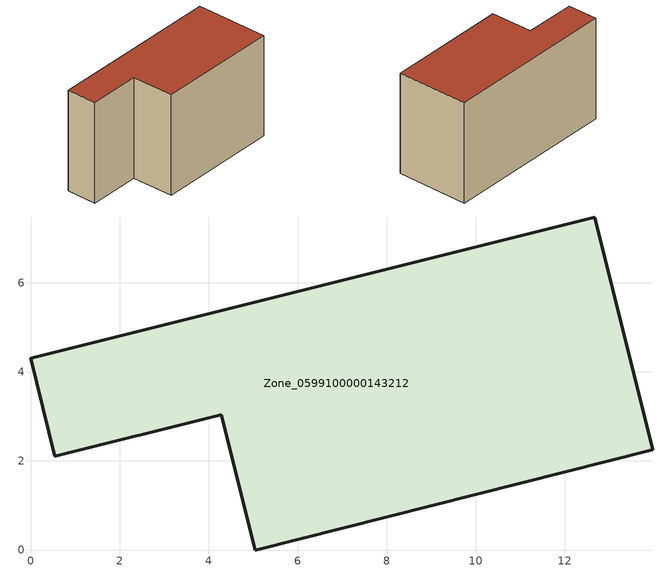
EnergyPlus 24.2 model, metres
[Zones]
Zone_0599100000143212
 floor ground (C_G): 4.28,3.04 0.55,2.11 0,4.3 12.68,7.48 13.98,2.25 5.04,0 z0
 wall outside (C_F): 12.68,7.48 0,4.3 0.55,2.11 4.28,3.04 5.04,0 13.98,2.25 12.68,7.48 z0:7.68
 roof outside (C_R): 5.04,0 13.98,2.25 12.68,7.48 0,4.3 0.55,2.11 4.28,3.04 z7.68
[BUILDING]
Pand.0599100000143212: North Axis=0; Terrain=City; Loads Convergence Tolerance Value=0.04; Temperature Convergence Tolerance Value=0.4; Solar Distribution=FullExterior; Maximum Number of Warmup Days=25; Minimum Number of Warmup Days=1
[Site:Location]
Rotterdam.The.Hague.AP_ZH_NLD Design_Conditions: Latitude=51.96; Longitude=4.45; Time Zone=1; Elevation=-4.5
[SITE:GROUNDTEMPERATURE:BUILDINGSURFACE]
18, 18, 18, 18, 18, 18, 18, 18, 18, 18, 18, 18
[MATERIAL] Thermal Absorptance=0.9; Solar Absorptance=0.7; Visible Absorptance=0.7
Name | Roughness | Thickness | Conductivity | Density | Specific Heat
G.TI.1975-1991 | MediumSmooth | 0.15 | 0.288461 | 540 | 1210
F.TI.1975-1991 | Rough | 0.3 | 0.230769 | 1920 | 840
R.TI.1975-1991 | MediumRough | 0.2 | 0.153846 | 1500 | 1000
[CONSTRUCTION]
C_G: G.TI.1975-1991
C_F: F.TI.1975-1991
C_R: R.TI.1975-1991
[ZONE]
Zone_0599100000143212: Type=1; Multiplier=1; Ceiling Height=Autocalculate; Volume=Autocalculate; Floor Area=autocalculate; Part of Total Floor Area=Yes
[ZONEINFILTRATION:DESIGNFLOWRATE]
Infil_Zone_0599100000143212: Zone or ZoneList or Space or SpaceList=Zone_0599100000143212; Schedule=AlwaysOn; Design Flow Rate Calculation Method=Flow/Area; Flow Rate per Floor Area=0.003; Constant Term Coefficient=1; Temperature Term Coefficient=0; Velocity Term Coefficient=0; Velocity Squared Term Coefficient=0
[HVACTEMPLATE:ZONE:IDEALLOADSAIRSYSTEM]
Zone_0599100000143212: Maximum Heating Supply Air Temperature=50; Minimum Cooling Supply Air Temperature=13; Maximum Heating Supply Air Humidity Ratio=0.0156; Minimum Cooling Supply Air Humidity Ratio=0.0077; Heating Limit=NoLimit; Cooling Limit=NoLimit; Dehumidification Control Type=ConstantSensibleHeatRatio; Cooling Sensible Heat Ratio=0.7; Dehumidification Setpoint=60; Humidification Control Type=None; Humidification Setpoint=30; Outdoor Air Method=None; Outdoor Air Flow Rate per Person=0.00944; Outdoor Air Flow Rate per Zone Floor Area=0; Outdoor Air Flow Rate per Zone=0; Demand Controlled Ventilation Type=None; Outdoor Air Economizer Type=NoEconomizer; Heat Recovery Type=None; Sensible Heat Recovery Effectiveness=0.7; Latent Heat Recovery Effectiveness=0.65
[ZONECONTROL:THERMOSTAT]
ThermostatControl_Zone_0599100000143212: Zone or ZoneList=Zone_0599100000143212; Control Type Schedule=DualSetpointControlType; Control 1=Thermostat_Zone_0599100000143212; Temperature Difference Between Cutout And Setpoint=0
[THERMOSTATSETPOINT:DUALSETPOINT]
Thermostat_Zone_0599100000143212: Heating Setpoint Temperature Schedule=HeatingSetpoint_Zone_0599100000143212; Cooling Setpoint Temperature Schedule=CoolingSetpoint_Zone_0599100000143212
[SCHEDULE:COMPACT]
HeatingSetpoint_Zone_0599100000143212: Through: 12/31, For: AllDays, Until: 24:00, 21
CoolingSetpoint_Zone_0599100000143212: Through: 12/31, For: AllDays, Until: 24:00, 24
DualSetpointControlType: Through: 12/31, For: AllDays, Until: 24:00, 4
AlwaysOn: Through: 12/31, For: AllDays, Until: 24:00, 1
